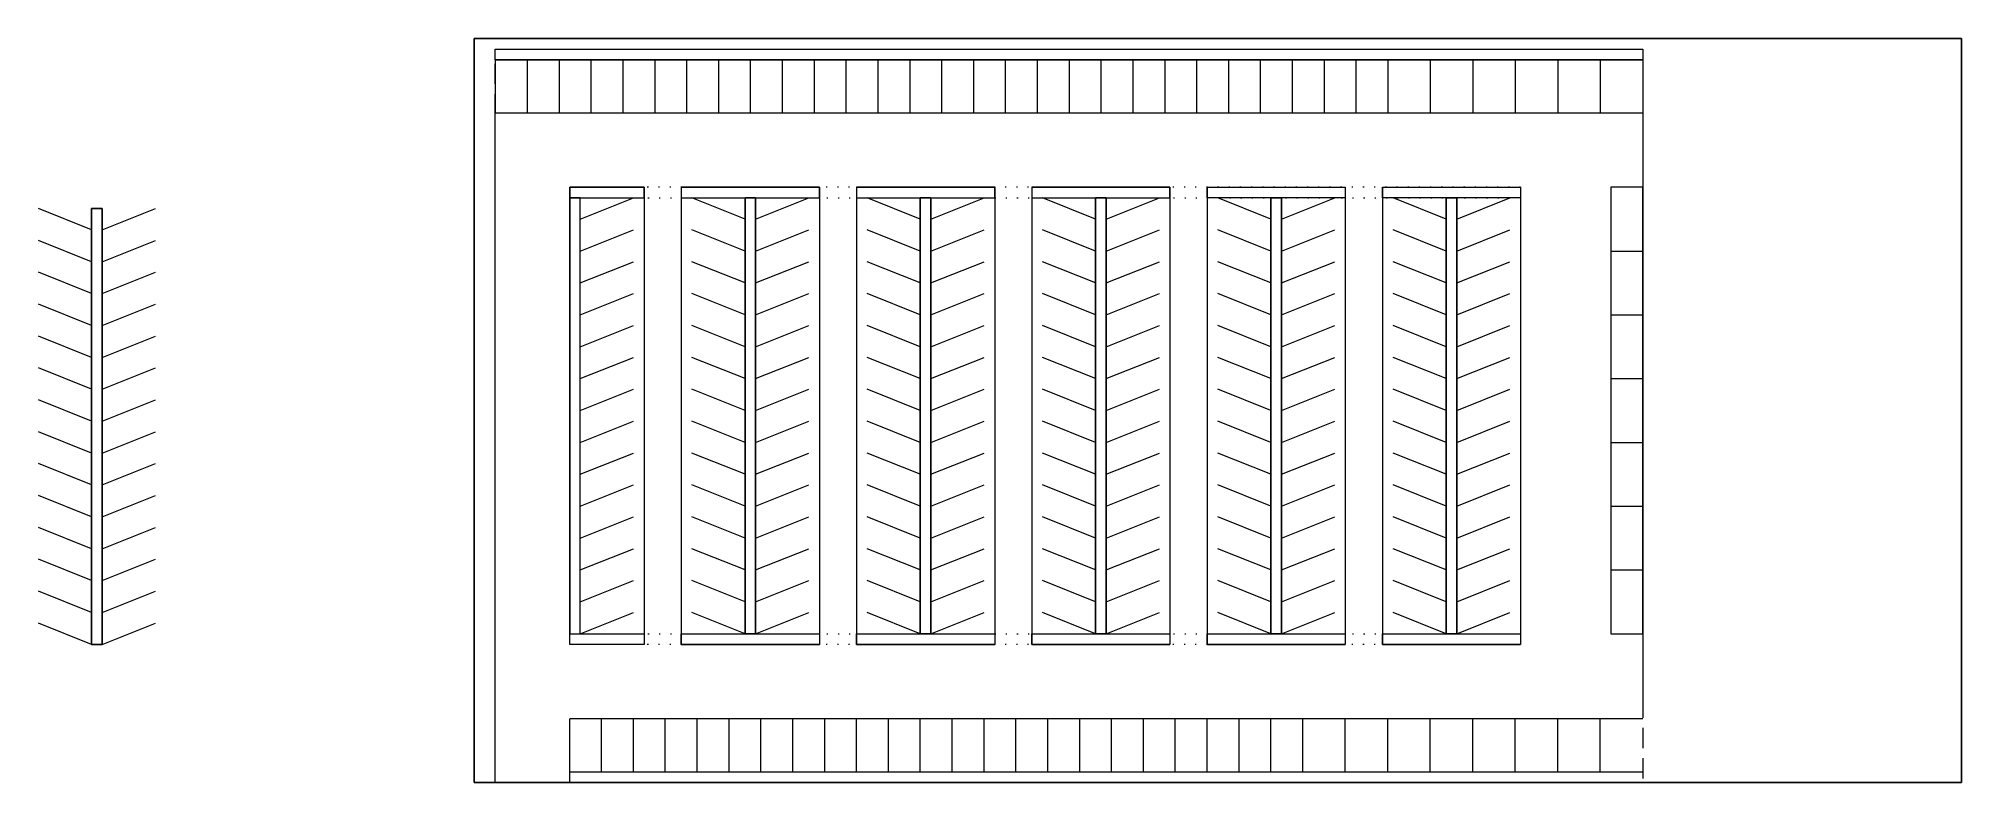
# Model space of a CAD drawing. Header units: metres. Extents: x -41 to 140, y 0 to 70.
import ezdxf

# ---------------------------------------------------------------- set-up
doc = ezdxf.new("R2010")
doc.units = ezdxf.units.M
for name, pattern in [('DASHED2', [9.525, 6.35, -3.175]), ('DASHEDTINY', [2.8575, 1.905, -0.9525]), ('DOTTINY', [0.9525, 0, -0.9525])]:
    doc.linetypes.add(name, pattern=pattern)
doc.layers.get('0').update_dxf_attribs({"linetype": 'CONTINUOUS', "lineweight": 25})
for name, color, linetype, lineweight in [('chodnik', 7, 'CONTINUOUS', 0), ('droga_v3', 4, 'CONTINUOUS', 0), ('jodelka_v3', 7, 'CONTINUOUS', 0), ('parking_90_inwali', 7, 'CONTINUOUS', 0), ('przej', 7, 'DOTTINY', 0), ('rowno', 7, 'CONTINUOUS', 0), ('trawka+', 3, 'DASHED2', 0)]:
    doc.layers.add(name, color=color, linetype=linetype, lineweight=lineweight)

msp = doc.modelspace()

# ---------------------------------------------------------------- linework, layer by layer
at = {"color": 7, "linetype": 'CONTINUOUS', "lineweight": 25}
for p, q in [((140, 70), (0, 70)), ((0, 70), (0, 0)), ((140, 0), (140, 70)), ((0, 0), (140, 0))]:
    msp.add_line(p, q, dxfattribs=at)
at = {"layer": 'chodnik'}
for p, q in [((2, 68), (2, 69)), ((2, 69), (110, 69)), ((110, 69), (110, 68)), ((110, 68), (2, 68)), ((16, 56), (9, 56)), ((9, 56), (9, 55)), ((9, 55), (16, 55)), ((16, 55), (16, 56)), ((19.5, 56), (19.5, 55)), ((32.5, 56), (19.5, 56)), ((19.5, 55), (32.5, 55)), ((32.5, 55), (32.5, 56)), ((49, 56), (36, 56)), ((36, 56), (36, 55)), ((36, 55), (49, 55)), ((49, 55), (49, 56)), ((65.5, 56), (52.5, 56)), ((52.5, 56), (52.5, 55)), ((52.5, 55), (65.5, 55)), ((65.5, 55), (65.5, 56)), ((69, 56), (82, 56)), ((69, 55), (69, 56)), ((82, 55), (69, 55)), ((82, 56), (82, 55)), ((85.5, 56), (98.5, 56)), ((85.5, 55), (85.5, 56)), ((98.5, 55), (85.5, 55)), ((98.5, 56), (98.5, 55)), ((9, 14), (16, 14)), ((9, 13), (9, 14)), ((16, 13), (9, 13)), ((16, 14), (16, 13)), ((19.5, 14), (32.5, 14)), ((19.5, 13), (19.5, 14)), ((32.5, 13), (19.5, 13)), ((32.5, 14), (32.5, 13)), ((36, 14), (49, 14)), ((36, 13), (36, 14)), ((49, 13), (36, 13)), ((49, 14), (49, 13)), ((52.5, 13), (52.5, 14)), ((52.5, 14), (65.5, 14)), ((65.5, 13), (52.5, 13)), ((65.5, 14), (65.5, 13)), ((69, 14), (82, 14)), ((69, 13), (69, 14)), ((82, 13), (69, 13)), ((82, 14), (82, 13)), ((85.5, 14), (98.5, 14)), ((85.5, 13), (85.5, 14)), ((98.5, 13), (85.5, 13)), ((98.5, 14), (98.5, 13))]:
    msp.add_line(p, q, dxfattribs=at)
at = {"layer": 'droga_v3'}
for p, q in [((2, 0), (2, 63)), ((2, 63), (110, 63)), ((110, 63), (110, 7)), ((9, 56), (14, 56)), ((9, 13), (9, 56)), ((14, 56), (16, 56)), ((19.5, 56), (32.5, 56)), ((36, 56), (49, 56)), ((52.5, 56), (65.5, 56)), ((69, 56), (82, 56)), ((85.5, 56), (98.5, 56)), ((52.5, 13), (65.5, 13)), ((110, 6), (9, 6))]:
    msp.add_line(p, q, dxfattribs=at)
at = {"layer": 'droga_v3', "linetype": 'CONTINUOUS', "lineweight": 0}
for p, q in [((16, 56), (16, 13)), ((19.5, 56), (19.5, 13)), ((32.5, 56), (32.5, 13)), ((36, 56), (36, 13)), ((49, 56), (49, 13)), ((52.5, 56), (52.5, 13)), ((65.5, 56), (65.5, 13)), ((69, 56), (69, 13)), ((82, 56), (82, 13)), ((85.5, 56), (85.5, 13)), ((98.5, 56), (98.5, 13)), ((16, 13), (9, 13)), ((19.5, 13), (32.5, 13)), ((36, 13), (49, 13)), ((69, 13), (82, 13)), ((85.5, 13), (98.5, 13)), ((9, 0), (9, 6))]:
    msp.add_line(p, q, dxfattribs=at)
at = {"layer": 'jodelka_v3'}
for p, q in [((9, 55), (9, 14)), ((10, 55), (9, 55)), ((10, 14), (10, 55)), ((10, 53), (15, 55)), ((25.5, 53), (20.5, 55)), ((25.5, 14), (25.5, 55)), ((25.5, 55), (25.5, 14)), ((25.5, 55), (26.5, 55)), ((26.5, 55), (25.5, 55)), ((26.5, 55), (26.5, 14)), ((26.5, 14), (26.5, 55)), ((26.5, 53), (31.5, 55)), ((42, 53), (37, 55)), ((42, 14), (42, 55)), ((42, 55), (42, 14)), ((42, 55), (43, 55)), ((43, 55), (42, 55)), ((43, 55), (43, 14)), ((43, 14), (43, 55)), ((43, 53), (48, 55)), ((58.5, 53), (53.5, 55)), ((58.5, 14), (58.5, 55)), ((58.5, 55), (58.5, 14)), ((58.5, 55), (59.5, 55)), ((59.5, 55), (58.5, 55)), ((59.5, 55), (59.5, 14)), ((59.5, 14), (59.5, 55)), ((59.5, 53), (64.5, 55)), ((75, 53), (70, 55)), ((75, 14), (75, 55)), ((75, 55), (75, 14)), ((75, 55), (76, 55)), ((76, 55), (75, 55)), ((76, 55), (76, 14)), ((76, 14), (76, 55)), ((76, 53), (81, 55)), ((91.5, 53), (86.5, 55)), ((91.5, 14), (91.5, 55)), ((91.5, 55), (91.5, 14)), ((91.5, 55), (92.5, 55)), ((92.5, 55), (91.5, 55)), ((92.5, 55), (92.5, 14)), ((92.5, 14), (92.5, 55)), ((92.5, 53), (97.5, 55)), ((-36, 52), (-41, 54)), ((-36, 13), (-36, 54)), ((-36, 54), (-35, 54)), ((-35, 54), (-36, 54)), ((-36, 54), (-36, 13)), ((-35, 54), (-35, 13)), ((-35, 13), (-35, 54)), ((-35, 52), (-30, 54)), ((-36, 49), (-41, 51)), ((-35, 49), (-30, 51)), ((10, 50), (15, 52)), ((25.5, 50), (20.5, 52)), ((26.5, 50), (31.5, 52)), ((42, 50), (37, 52)), ((43, 50), (48, 52)), ((58.5, 50), (53.5, 52)), ((59.5, 50), (64.5, 52)), ((75, 50), (70, 52)), ((76, 50), (81, 52)), ((91.5, 50), (86.5, 52)), ((92.5, 50), (97.5, 52)), ((10, 47), (15, 49)), ((25.5, 47), (20.5, 49)), ((26.5, 47), (31.5, 49)), ((42, 47), (37, 49)), ((43, 47), (48, 49)), ((58.5, 47), (53.5, 49)), ((59.5, 47), (64.5, 49)), ((75, 47), (70, 49)), ((76, 47), (81, 49)), ((91.5, 47), (86.5, 49)), ((92.5, 47), (97.5, 49)), ((-36, 46), (-41, 48)), ((-35, 46), (-30, 48)), ((10, 44), (15, 46)), ((25.5, 44), (20.5, 46)), ((26.5, 44), (31.5, 46)), ((42, 44), (37, 46)), ((43, 44), (48, 46)), ((58.5, 44), (53.5, 46)), ((59.5, 44), (64.5, 46)), ((75, 44), (70, 46)), ((76, 44), (81, 46)), ((91.5, 44), (86.5, 46)), ((92.5, 44), (97.5, 46)), ((-36, 43), (-41, 45)), ((-35, 43), (-30, 45)), ((-36, 40), (-41, 42)), ((-35, 40), (-30, 42)), ((10, 41), (15, 43)), ((25.5, 41), (20.5, 43)), ((26.5, 41), (31.5, 43)), ((42, 41), (37, 43)), ((43, 41), (48, 43)), ((58.5, 41), (53.5, 43)), ((59.5, 41), (64.5, 43)), ((75, 41), (70, 43)), ((76, 41), (81, 43)), ((91.5, 41), (86.5, 43)), ((92.5, 41), (97.5, 43)), ((10, 38), (15, 40)), ((25.5, 38), (20.5, 40)), ((26.5, 38), (31.5, 40)), ((42, 38), (37, 40)), ((43, 38), (48, 40)), ((58.5, 38), (53.5, 40)), ((59.5, 38), (64.5, 40)), ((75, 38), (70, 40)), ((76, 38), (81, 40)), ((91.5, 38), (86.5, 40)), ((92.5, 38), (97.5, 40)), ((-36, 37), (-41, 39)), ((-35, 37), (-30, 39)), ((10, 35), (15, 37)), ((25.5, 35), (20.5, 37)), ((26.5, 35), (31.5, 37)), ((42, 35), (37, 37)), ((43, 35), (48, 37)), ((58.5, 35), (53.5, 37)), ((59.5, 35), (64.5, 37)), ((75, 35), (70, 37)), ((76, 35), (81, 37)), ((91.5, 35), (86.5, 37)), ((92.5, 35), (97.5, 37)), ((-36, 34), (-41, 36)), ((-35, 34), (-30, 36)), ((-36, 31), (-41, 33)), ((-35, 31), (-30, 33)), ((10, 32), (15, 34)), ((25.5, 32), (20.5, 34)), ((26.5, 32), (31.5, 34)), ((42, 32), (37, 34)), ((43, 32), (48, 34)), ((58.5, 32), (53.5, 34)), ((59.5, 32), (64.5, 34)), ((75, 32), (70, 34)), ((76, 32), (81, 34)), ((91.5, 32), (86.5, 34)), ((92.5, 32), (97.5, 34)), ((10, 29), (15, 31)), ((25.5, 29), (20.5, 31)), ((26.5, 29), (31.5, 31)), ((42, 29), (37, 31)), ((43, 29), (48, 31)), ((58.5, 29), (53.5, 31)), ((59.5, 29), (64.5, 31)), ((75, 29), (70, 31)), ((76, 29), (81, 31)), ((91.5, 29), (86.5, 31)), ((92.5, 29), (97.5, 31)), ((-36, 28), (-41, 30)), ((-35, 28), (-30, 30)), ((10, 26), (15, 28)), ((25.5, 26), (20.5, 28)), ((26.5, 26), (31.5, 28)), ((42, 26), (37, 28)), ((43, 26), (48, 28)), ((58.5, 26), (53.5, 28)), ((59.5, 26), (64.5, 28)), ((75, 26), (70, 28)), ((76, 26), (81, 28)), ((91.5, 26), (86.5, 28)), ((92.5, 26), (97.5, 28)), ((-36, 25), (-41, 27)), ((-35, 25), (-30, 27)), ((-36, 22), (-41, 24)), ((-35, 22), (-30, 24)), ((10, 23), (15, 25)), ((25.5, 23), (20.5, 25)), ((26.5, 23), (31.5, 25)), ((42, 23), (37, 25)), ((43, 23), (48, 25)), ((58.5, 23), (53.5, 25)), ((59.5, 23), (64.5, 25)), ((75, 23), (70, 25)), ((76, 23), (81, 25)), ((91.5, 23), (86.5, 25)), ((92.5, 23), (97.5, 25)), ((10, 20), (15, 22)), ((25.5, 20), (20.5, 22)), ((26.5, 20), (31.5, 22)), ((42, 20), (37, 22)), ((43, 20), (48, 22)), ((58.5, 20), (53.5, 22)), ((59.5, 20), (64.5, 22)), ((75, 20), (70, 22)), ((76, 20), (81, 22)), ((91.5, 20), (86.5, 22)), ((92.5, 20), (97.5, 22)), ((-36, 19), (-41, 21)), ((-35, 19), (-30, 21)), ((10, 17), (15, 19)), ((25.5, 17), (20.5, 19)), ((26.5, 17), (31.5, 19)), ((42, 17), (37, 19)), ((43, 17), (48, 19)), ((58.5, 17), (53.5, 19)), ((59.5, 17), (64.5, 19)), ((75, 17), (70, 19)), ((76, 17), (81, 19)), ((91.5, 17), (86.5, 19)), ((92.5, 17), (97.5, 19)), ((-36, 16), (-41, 18)), ((-35, 16), (-30, 18)), ((-36, 13), (-41, 15)), ((-35, 13), (-30, 15)), ((10, 14), (15, 16)), ((25.5, 14), (20.5, 16)), ((26.5, 14), (31.5, 16)), ((42, 14), (37, 16)), ((43, 14), (48, 16)), ((58.5, 14), (53.5, 16)), ((59.5, 14), (64.5, 16)), ((75, 14), (70, 16)), ((76, 14), (81, 16)), ((91.5, 14), (86.5, 16)), ((92.5, 14), (97.5, 16)), ((-35, 13), (-36, 13)), ((-36, 13), (-35, 13)), ((9, 14), (10, 14)), ((26.5, 14), (25.5, 14)), ((25.5, 14), (26.5, 14)), ((43, 14), (42, 14)), ((42, 14), (43, 14)), ((59.5, 14), (58.5, 14)), ((58.5, 14), (59.5, 14)), ((76, 14), (75, 14)), ((75, 14), (76, 14)), ((92.5, 14), (91.5, 14)), ((91.5, 14), (92.5, 14))]:
    msp.add_line(p, q, dxfattribs=at)
at = {"layer": 'parking_90_inwali'}
for p, q in [((2, 68), (110, 68)), ((2, 68), (2, 63)), ((5, 68), (5, 63)), ((8, 68), (8, 63)), ((11, 68), (11, 63)), ((14, 68), (14, 63)), ((17, 68), (17, 63)), ((20, 68), (20, 63)), ((23, 68), (23, 63)), ((26, 68), (26, 63)), ((29, 68), (29, 63)), ((32, 68), (32, 63)), ((35, 68), (35, 63)), ((38, 68), (38, 63)), ((41, 68), (41, 63)), ((44, 68), (44, 63)), ((47, 68), (47, 63)), ((50, 68), (50, 63)), ((53, 68), (53, 63)), ((56, 68), (56, 63)), ((59, 68), (59, 63)), ((62, 68), (62, 63)), ((65, 68), (65, 63)), ((68, 68), (68, 63)), ((71, 68), (71, 63)), ((74, 68), (74, 63)), ((77, 68), (77, 63)), ((80, 68), (80, 63)), ((83, 68), (83, 63)), ((86, 68), (86, 63)), ((90, 68), (90, 63)), ((94, 68), (94, 63)), ((98, 68), (98, 63)), ((102, 68), (102, 63)), ((106, 68), (106, 63)), ((110, 68), (110, 63)), ((9, 1), (9, 6)), ((12, 1), (12, 6)), ((15, 1), (15, 6)), ((18, 1), (18, 6)), ((21, 1), (21, 6)), ((24, 1), (24, 6)), ((27, 1), (27, 6)), ((30, 1), (30, 6)), ((33, 1), (33, 6)), ((36, 1), (36, 6)), ((39, 1), (39, 6)), ((42, 1), (42, 6)), ((45, 1), (45, 6)), ((48, 1), (48, 6)), ((51, 1), (51, 6)), ((54, 1), (54, 6)), ((57, 1), (57, 6)), ((60, 1), (60, 6)), ((63, 1), (63, 6)), ((66, 1), (66, 6)), ((69, 1), (69, 6)), ((72, 1), (72, 6)), ((75, 1), (75, 6)), ((78, 1), (78, 6)), ((82, 1), (82, 6)), ((86, 1), (86, 6)), ((90, 1), (90, 6)), ((94, 1), (94, 6)), ((98, 1), (98, 6)), ((102, 1), (102, 6)), ((106, 1), (106, 6)), ((9, 1), (110, 1))]:
    msp.add_line(p, q, dxfattribs=at)
at = {"layer": 'przej'}
for p, q in [((98.5, 56), (9, 56)), ((9, 55), (98.5, 55)), ((9, 14), (98.5, 14)), ((98.5, 13), (9, 13))]:
    msp.add_line(p, q, dxfattribs=at)
at = {"layer": 'rowno'}
for p, q in [((110, 56), (107, 56)), ((107, 56), (107, 14)), ((110, 14), (110, 56)), ((107, 50), (110, 50)), ((107, 44), (110, 44)), ((107, 38), (110, 38)), ((107, 32), (110, 32)), ((107, 26), (110, 26)), ((107, 20), (110, 20)), ((107, 14), (110, 14))]:
    msp.add_line(p, q, dxfattribs=at)
at = {"layer": 'trawka+', "linetype": 'DASHEDTINY'}
for p, q in [((140, 70), (0, 70)), ((0, 70), (0, 0)), ((140, 0), (140, 70)), ((2, 0), (2, 68)), ((2, 68), (110, 68)), ((110, 68), (110, 0)), ((0, 0), (2, 0)), ((110, 0), (140, 0))]:
    msp.add_line(p, q, dxfattribs=at)

doc.saveas('drawing.dxf')
